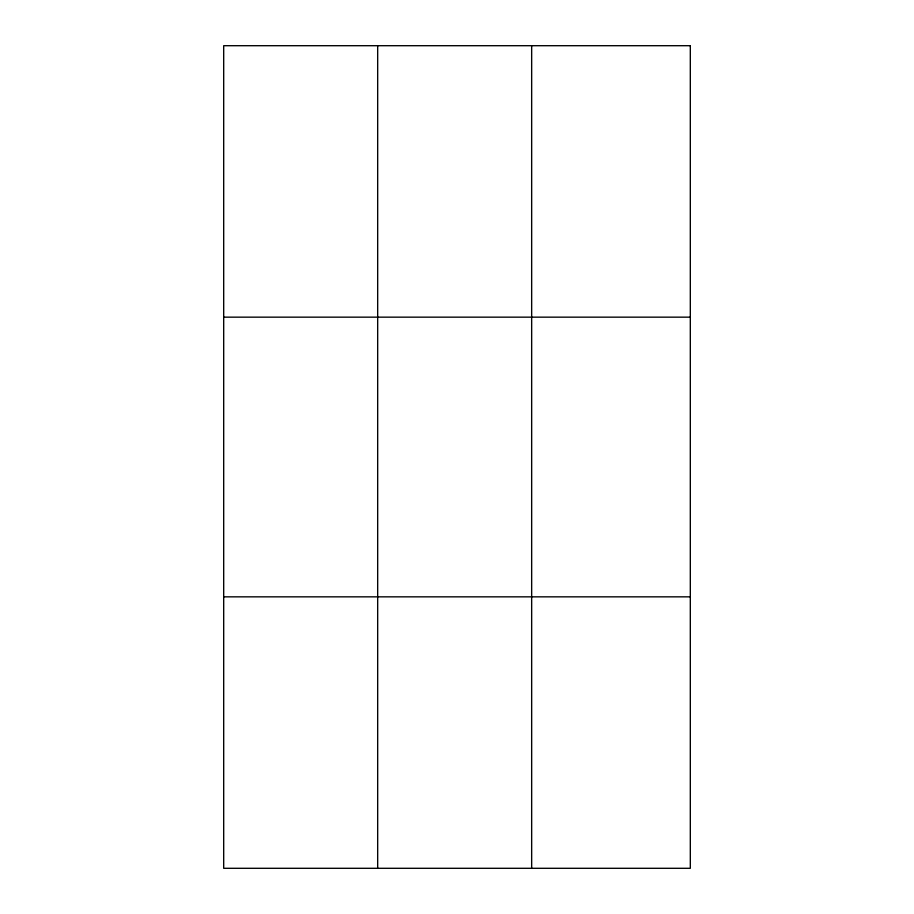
<?xml version="1.0" encoding="UTF-8"?>
<svg xmlns="http://www.w3.org/2000/svg" width="914" height="914" viewBox="0 0 914 914"><rect width="100%" height="100%" fill="white"/><g stroke="black" fill="none" stroke-linecap="round" stroke-linejoin="round"><path stroke-width="1.37" d="M377.676 868.3L377.676 45.7M531.662 868.3L531.662 45.7M223.69 317.158L690.31 317.158M223.69 596.842L690.31 596.842M690.31 45.7L690.31 868.3L223.69 868.3L223.69 45.7L690.31 45.7"/></g></svg>
